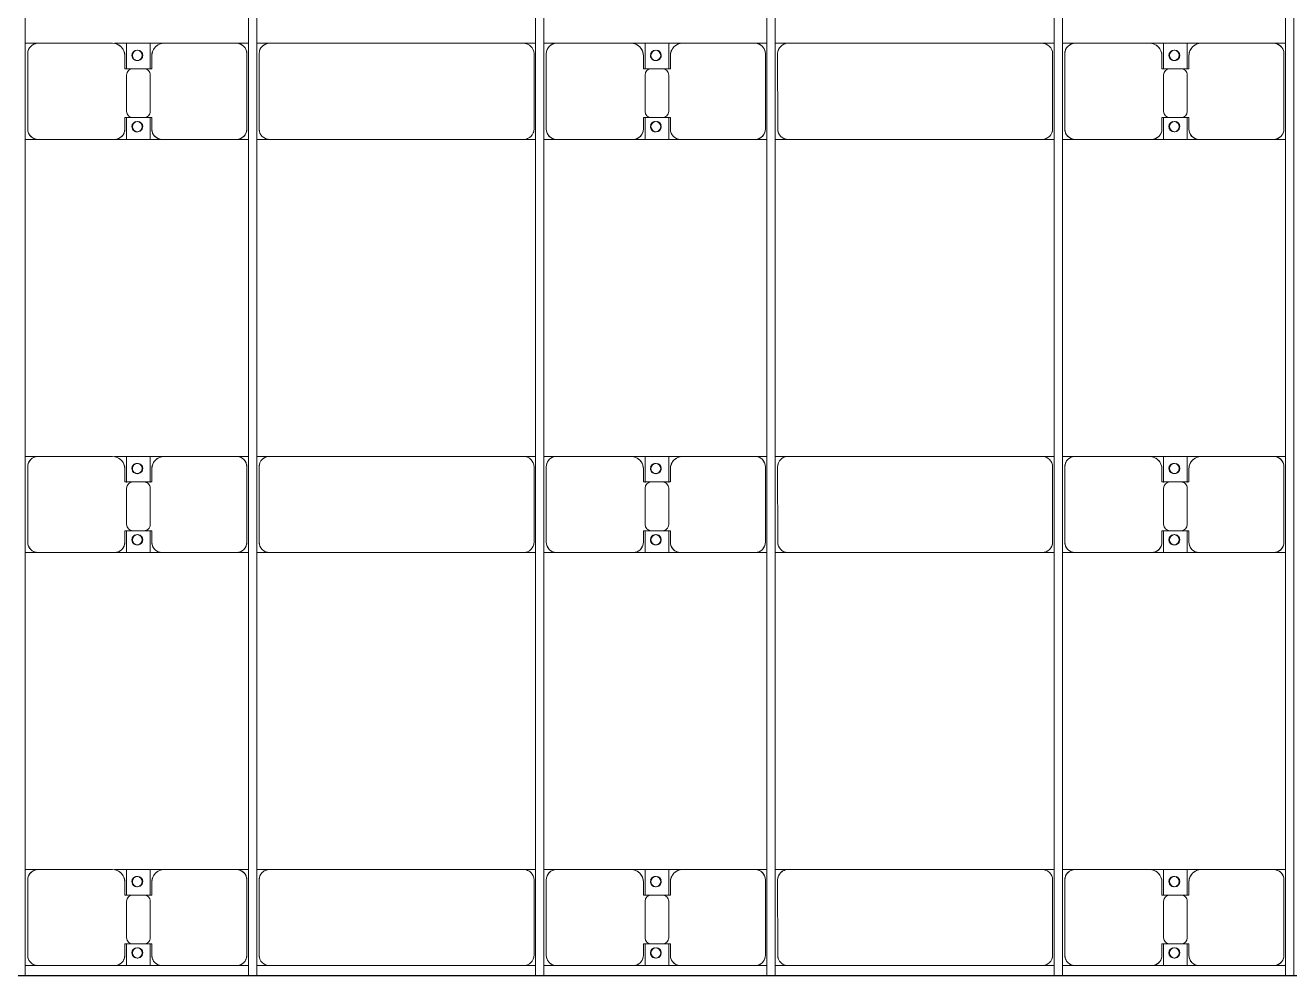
# Model space of a CAD drawing. Header units: millimetres. Extents: x -248177 to 167033, y 156986 to 268923.
# Drawn here: x -190044 to -183923, y 252459 to 257060 of the extents above; entities that cross this region are included whole.
import ezdxf

# ---------------------------------------------------------------- set-up
doc = ezdxf.new("R2010")
doc.units = ezdxf.units.MM
for name, color, linetype, lineweight in [('A-DETL-MBND', 5, 'Continuous', 9), ('A-GENM', 13, 'Continuous', 9), ('S-BEAM', 12, 'Continuous', 9)]:
    doc.layers.add(name, color=color, linetype=linetype, lineweight=lineweight)

# ---------------------------------------------------------------- blocks, each defined once
blk = doc.blocks.new('Dai phao do pin - DẢI PHAO ĐỠ PIN-V2-BỐ TRÍ KHUNG KẾT CẤU BÈ PIN 02')
at = {"layer": 'A-DETL-MBND', "color": 8}
for p, q in [((35847.8, 241.6), (35909.7, 241.6)), ((35847.8, 241.6), (35909.7, 241.6)), ((35859.7, 191.6), (35859.7, -173.4)), ((36269.7, 241.6), (35909.7, 241.6)), ((36280, 241.6), (36452.2, 241.6)), ((36452.2, 241.6), (36280, 241.6)), ((36337.8, 241.6), (36520.3, 241.6)), ((36337.8, 116.2), (36337.8, 241.6)), ((36520.3, 241.6), (36337.8, 241.6)), ((36452.2, 241.6), (36452.2, 116.2)), ((36870.3, 241.6), (36520.3, 241.6)), ((36870.3, 241.6), (36927.8, 241.6)), ((36870.3, 241.6), (36927.8, 241.6)), ((36920.3, -173.4), (36920.3, 191.6)), ((36967.8, 241.6), (37029.7, 241.6)), ((36967.8, 241.6), (37029.7, 241.6)), ((36979.7, 191.6), (36979.7, -173.4)), ((38260.3, 241.6), (37029.7, 241.6)), ((38260.3, 241.6), (38317.8, 241.6)), ((38260.3, 241.6), (38317.8, 241.6)), ((38310.3, -173.4), (38310.3, 191.6)), ((38357.8, 241.6), (38419.7, 241.6)), ((38357.8, 241.6), (38419.7, 241.6)), ((38369.7, 191.6), (38369.7, -173.4)), ((38779.7, 241.6), (38419.7, 241.6)), ((38779.7, 241.6), (38962.2, 241.6)), ((38962.2, 241.6), (38779.7, 241.6)), ((38847.8, 241.6), (39030.3, 241.6)), ((38847.8, 116.2), (38847.8, 241.6)), ((39030.3, 241.6), (38847.8, 241.6)), ((38962.2, 241.6), (38962.2, 116.2)), ((39380.3, 241.6), (39030.3, 241.6)), ((39380.3, 241.6), (39437.8, 241.6)), ((39380.3, 241.6), (39437.8, 241.6)), ((39430.3, -173.4), (39430.3, 191.6)), ((39477.8, 241.6), (39539.7, 241.6)), ((39477.8, 241.6), (39539.7, 241.6)), ((39489.7, 191.6), (39489.7, -173.4)), ((40770.3, 241.6), (39539.7, 241.6)), ((40770.3, 241.6), (40827.8, 241.6)), ((40770.3, 241.6), (40827.8, 241.6)), ((40820.3, -173.4), (40820.3, 191.6)), ((40867.8, 241.6), (40929.7, 241.6)), ((40867.8, 241.6), (40929.7, 241.6)), ((40879.7, 191.6), (40879.7, -173.4)), ((41289.7, 241.6), (40929.7, 241.6)), ((41289.7, 241.6), (41472.2, 241.6)), ((41472.2, 241.6), (41289.7, 241.6)), ((41357.8, 241.6), (41540.3, 241.6)), ((41357.8, 116.2), (41357.8, 241.6)), ((41540.3, 241.6), (41357.8, 241.6)), ((41472.2, 241.6), (41472.2, 116.2)), ((41890.3, 241.6), (41540.3, 241.6)), ((41890.3, 241.6), (41947.8, 241.6)), ((41890.3, 241.6), (41947.8, 241.6)), ((41940.3, -173.4), (41940.3, 191.6)), ((36329.7, 118.2), (36329.7, 181.6)), ((36460.3, 181.6), (36460.3, 118.2)), ((38839.7, 118.2), (38839.7, 181.6)), ((38970.3, 181.6), (38970.3, 118.2)), ((41349.7, 118.2), (41349.7, 181.6)), ((41480.3, 181.6), (41480.3, 118.2)), ((36422.2, 118.2), (36329.7, 118.2)), ((36337.8, 88.2), (36337.8, -88.2)), ((36460.3, 118.2), (36367.8, 118.2)), ((36452.2, -88.2), (36452.2, 88.2)), ((38932.2, 118.2), (38839.7, 118.2)), ((38847.8, 88.2), (38847.8, -88.2)), ((38970.3, 118.2), (38877.8, 118.2)), ((38962.2, -88.2), (38962.2, 88.2)), ((41442.2, 118.2), (41349.7, 118.2)), ((41357.8, 88.2), (41357.8, -88.2)), ((41480.3, 118.2), (41387.8, 118.2)), ((41472.2, -88.2), (41472.2, 88.2)), ((36329.7, -173.4), (36329.7, -118.2)), ((36329.7, -118.2), (36422.2, -118.2)), ((36337.8, -223.4), (36337.8, -116.2)), ((36367.8, -118.2), (36460.3, -118.2)), ((36452.2, -116.2), (36452.2, -223.4)), ((36460.3, -118.2), (36460.3, -173.4)), ((38839.7, -173.4), (38839.7, -118.2)), ((38839.7, -118.2), (38932.2, -118.2)), ((38847.8, -223.4), (38847.8, -116.2)), ((38877.8, -118.2), (38970.3, -118.2)), ((38962.2, -116.2), (38962.2, -223.4)), ((38970.3, -118.2), (38970.3, -173.4)), ((41349.7, -173.4), (41349.7, -118.2)), ((41349.7, -118.2), (41442.2, -118.2)), ((41357.8, -223.4), (41357.8, -116.2)), ((41387.8, -118.2), (41480.3, -118.2)), ((41472.2, -116.2), (41472.2, -223.4)), ((41480.3, -118.2), (41480.3, -173.4)), ((35909.7, -223.4), (35847.8, -223.4)), ((35909.7, -223.4), (35847.8, -223.4)), ((35909.7, -223.4), (36279.7, -223.4)), ((36452.2, -223.4), (36280, -223.4)), ((36280, -223.4), (36452.2, -223.4)), ((36510.3, -223.4), (36337.8, -223.4)), ((36337.8, -223.4), (36510.3, -223.4)), ((36510.3, -223.4), (36870.3, -223.4)), ((36927.8, -223.4), (36870.3, -223.4)), ((36927.8, -223.4), (36870.3, -223.4)), ((37029.7, -223.4), (36967.8, -223.4)), ((37029.7, -223.4), (36967.8, -223.4)), ((37029.7, -223.4), (38260.3, -223.4)), ((38317.8, -223.4), (38260.3, -223.4)), ((38317.8, -223.4), (38260.3, -223.4)), ((38419.7, -223.4), (38357.8, -223.4)), ((38419.7, -223.4), (38357.8, -223.4)), ((38419.7, -223.4), (38789.7, -223.4)), ((38962.2, -223.4), (38789.7, -223.4)), ((38789.7, -223.4), (38962.2, -223.4)), ((39020.3, -223.4), (38847.8, -223.4)), ((38847.8, -223.4), (39020.3, -223.4)), ((39020.3, -223.4), (39380.3, -223.4)), ((39437.8, -223.4), (39380.3, -223.4)), ((39437.8, -223.4), (39380.3, -223.4)), ((39539.7, -223.4), (39477.8, -223.4)), ((39539.7, -223.4), (39477.8, -223.4)), ((39539.7, -223.4), (40770.3, -223.4)), ((40827.8, -223.4), (40770.3, -223.4)), ((40827.8, -223.4), (40770.3, -223.4)), ((40929.7, -223.4), (40867.8, -223.4)), ((40929.7, -223.4), (40867.8, -223.4)), ((40929.7, -223.4), (41299.7, -223.4)), ((41472.2, -223.4), (41299.7, -223.4)), ((41299.7, -223.4), (41472.2, -223.4)), ((41530.3, -223.4), (41357.8, -223.4)), ((41357.8, -223.4), (41530.3, -223.4)), ((41530.3, -223.4), (41890.3, -223.4)), ((41947.8, -223.4), (41890.3, -223.4)), ((41947.8, -223.4), (41890.3, -223.4))]:
    blk.add_line(p, q, dxfattribs=at)
for centre, radius, start, end in [((35909.7, 191.6), 50, 90, 180), ((35909.7, 191.6), 50, 105, 180), ((36269.7, 181.6), 60, 360, 90), ((36269.7, 181.6), 60, 360, 60), ((36388.6, 183.2), 25, 0, 180), ((36388.6, 183.2), 25, 0, 165), ((36391.4, 183.2), 25, 0, 180), ((36391.4, 183.2), 25, 90, 180), ((36391.4, 183.2), 25, 15, 75), ((36520.3, 181.6), 60, 90, 180), ((36520.3, 181.6), 60, 120, 180), ((36870.3, 191.6), 50, 360, 90), ((36870.3, 191.6), 50, 360, 75), ((37029.7, 191.6), 50, 90, 180), ((37029.7, 191.6), 50, 150, 165), ((37029.7, 191.6), 50, 105, 135), ((38260.3, 191.6), 50, 0, 90), ((38260.3, 191.6), 50, 60, 90), ((38260.3, 191.6), 50, 15, 30), ((38419.7, 191.6), 50, 90, 180), ((38419.7, 191.6), 50, 105, 180), ((38779.7, 181.6), 60, 360, 90), ((38779.7, 181.6), 60, 360, 60), ((38898.6, 183.2), 25, 0, 180), ((38898.6, 183.2), 25, 0, 165), ((38901.4, 183.2), 25, 360, 180), ((38901.4, 183.2), 25, 90, 180), ((38901.4, 183.2), 25, 15, 75), ((39030.3, 181.6), 60, 90, 180), ((39030.3, 181.6), 60, 120, 180), ((39380.3, 191.6), 50, 360, 90), ((39380.3, 191.6), 50, 360, 75), ((39539.7, 191.6), 50, 90, 180), ((39539.7, 191.6), 50, 150, 165), ((39539.7, 191.6), 50, 105, 135), ((40770.3, 191.6), 50, 360, 90), ((40770.3, 191.6), 50, 60, 90), ((40770.3, 191.6), 50, 15, 30), ((40929.7, 191.6), 50, 90, 180), ((40929.7, 191.6), 50, 105, 180), ((41289.7, 181.6), 60, 0, 90), ((41289.7, 181.6), 60, 0, 60), ((41408.6, 183.2), 25, 0, 180), ((41408.6, 183.2), 25, 0, 165), ((41411.4, 183.2), 25, 0, 180), ((41411.4, 183.2), 25, 90, 180), ((41411.4, 183.2), 25, 15, 75), ((41540.3, 181.6), 60, 90, 180), ((41540.3, 181.6), 60, 120, 180), ((41890.3, 191.6), 50, 360, 90), ((41890.3, 191.6), 50, 360, 75), ((36388.6, 183.2), 25, 180, 0), ((36391.4, 183.2), 25, 180, 0), ((36391.4, 183.2), 25, 180, 300), ((36388.6, 183.2), 25, 210, 0), ((36391.4, 183.2), 25, 330, 345), ((38898.6, 183.2), 25, 180, 0), ((38901.4, 183.2), 25, 180, 0), ((38901.4, 183.2), 25, 180, 300), ((38898.6, 183.2), 25, 210, 0), ((38901.4, 183.2), 25, 330, 345), ((41408.6, 183.2), 25, 180, 0), ((41411.4, 183.2), 25, 180, 360), ((41411.4, 183.2), 25, 180, 300), ((41408.6, 183.2), 25, 210, 0), ((41411.4, 183.2), 25, 330, 345), ((36367.8, 88.2), 30, 90, 180), ((36422.2, 88.2), 30, 0, 90), ((38877.8, 88.2), 30, 90, 180), ((38932.2, 88.2), 30, 0, 90), ((41387.8, 88.2), 30, 90, 180), ((41442.2, 88.2), 30, 360, 90), ((36367.8, -88.2), 30, 180, 270), ((36422.2, -88.2), 30, 270, 0), ((38877.8, -88.2), 30, 180, 270), ((38932.2, -88.2), 30, 270, 0), ((41387.8, -88.2), 30, 180, 270), ((41442.2, -88.2), 30, 270, 360), ((35909.7, -173.4), 50, 180, 270), ((35909.7, -173.4), 50, 180, 255), ((36279.7, -173.4), 50, 270, 360), ((36279.7, -173.4), 50, 285, 360), ((36388.6, -161.8), 25, 360, 180), ((36388.6, -161.8), 25, 180, 0), ((36388.6, -161.8), 25, 105, 165), ((36388.6, -161.8), 25, 195, 0), ((36391.4, -161.8), 25, 0, 180), ((36391.4, -161.8), 25, 105, 180), ((36391.4, -161.8), 25, 180, 0), ((36391.4, -161.8), 25, 180, 270), ((36388.6, -161.8), 25, 360, 75), ((36391.4, -161.8), 25, 15, 75), ((36391.4, -161.8), 25, 285, 345), ((36510.3, -173.4), 50, 180, 270), ((36510.3, -173.4), 50, 180, 255), ((36870.3, -173.4), 50, 270, 0), ((36870.3, -173.4), 50, 285, 0), ((37029.7, -173.4), 50, 180, 270), ((37029.7, -173.4), 50, 180, 210), ((38260.3, -173.4), 50, 270, 0), ((38260.3, -173.4), 50, 330, 0), ((38419.7, -173.4), 50, 180, 270), ((38419.7, -173.4), 50, 180, 255), ((38789.7, -173.4), 50, 270, 0), ((38789.7, -173.4), 50, 285, 0), ((38898.6, -161.8), 25, 360, 180), ((38898.6, -161.8), 25, 180, 0), ((38898.6, -161.8), 25, 105, 165), ((38898.6, -161.8), 25, 195, 0), ((38901.4, -161.8), 25, 360, 180), ((38901.4, -161.8), 25, 105, 180), ((38901.4, -161.8), 25, 180, 360), ((38901.4, -161.8), 25, 180, 270), ((38898.6, -161.8), 25, 360, 75), ((38901.4, -161.8), 25, 15, 75), ((38901.4, -161.8), 25, 285, 345), ((39020.3, -173.4), 50, 180, 270), ((39020.3, -173.4), 50, 180, 255), ((39380.3, -173.4), 50, 270, 0), ((39380.3, -173.4), 50, 285, 0), ((39539.7, -173.4), 50, 180, 270), ((39539.7, -173.4), 50, 180, 210), ((40770.3, -173.4), 50, 270, 0), ((40770.3, -173.4), 50, 330, 0), ((40929.7, -173.4), 50, 180, 270), ((40929.7, -173.4), 50, 180, 255), ((41299.7, -173.4), 50, 270, 0), ((41299.7, -173.4), 50, 285, 0), ((41408.6, -161.8), 25, 0, 180), ((41408.6, -161.8), 25, 180, 360), ((41408.6, -161.8), 25, 105, 165), ((41408.6, -161.8), 25, 195, 0), ((41411.4, -161.8), 25, 0, 180), ((41411.4, -161.8), 25, 105, 180), ((41411.4, -161.8), 25, 180, 0), ((41411.4, -161.8), 25, 180, 270), ((41408.6, -161.8), 25, 0, 75), ((41411.4, -161.8), 25, 15, 75), ((41411.4, -161.8), 25, 285, 345), ((41530.3, -173.4), 50, 180, 270), ((41530.3, -173.4), 50, 180, 255), ((41890.3, -173.4), 50, 270, 0), ((41890.3, -173.4), 50, 285, 0), ((37029.7, -173.4), 50, 240, 270), ((38260.3, -173.4), 50, 285, 300), ((39539.7, -173.4), 50, 240, 270), ((40770.3, -173.4), 50, 285, 300)]:
    blk.add_arc(centre, radius, start, end, dxfattribs=at)
blk = doc.blocks.new('Dai phao do pin - DẢI PHAO ĐỠ PIN-V3-BỐ TRÍ KHUNG KẾT CẤU BÈ PIN 02')
at = {"layer": 'A-DETL-MBND', "color": 8}
for p, q in [((35847.8, 241.6), (35909.7, 241.6)), ((35847.8, 241.6), (35909.7, 241.6)), ((35859.7, 191.6), (35859.7, -173.4)), ((36269.7, 241.6), (35909.7, 241.6)), ((36279.9, 241.6), (36452.2, 241.6)), ((36452.2, 241.6), (36279.9, 241.6)), ((36337.8, 241.6), (36520.3, 241.6)), ((36337.8, 116.2), (36337.8, 241.6)), ((36520.3, 241.6), (36337.8, 241.6)), ((36452.2, 241.6), (36452.2, 116.2)), ((36870.3, 241.6), (36520.3, 241.6)), ((36870.3, 241.6), (36927.8, 241.6)), ((36870.3, 241.6), (36927.8, 241.6)), ((36920.3, -173.4), (36920.3, 191.6)), ((36967.8, 241.6), (37029.7, 241.6)), ((36967.8, 241.6), (37029.7, 241.6)), ((36979.7, 191.6), (36979.7, -173.4)), ((38260.3, 241.6), (37029.7, 241.6)), ((38260.3, 241.6), (38317.8, 241.6)), ((38260.3, 241.6), (38317.8, 241.6)), ((38310.3, -173.4), (38310.3, 191.6)), ((38357.8, 241.6), (38419.7, 241.6)), ((38357.8, 241.6), (38419.7, 241.6)), ((38369.7, 191.6), (38369.7, -173.4)), ((38779.7, 241.6), (38419.7, 241.6)), ((38779.7, 241.6), (38962.2, 241.6)), ((38962.2, 241.6), (38779.7, 241.6)), ((38847.8, 241.6), (39030.3, 241.6)), ((38847.8, 116.2), (38847.8, 241.6)), ((39030.3, 241.6), (38847.8, 241.6)), ((38962.2, 241.6), (38962.2, 116.2)), ((39380.3, 241.6), (39030.3, 241.6)), ((39380.3, 241.6), (39437.8, 241.6)), ((39380.3, 241.6), (39437.8, 241.6)), ((39430.3, -173.4), (39430.3, 191.6)), ((39477.8, 241.6), (39539.7, 241.6)), ((39477.8, 241.6), (39539.7, 241.6)), ((39489.7, 191.6), (39489.7, -173.4)), ((40770.3, 241.6), (39539.7, 241.6)), ((40770.3, 241.6), (40827.8, 241.6)), ((40770.3, 241.6), (40827.8, 241.6)), ((40820.3, -173.4), (40820.3, 191.6)), ((40867.8, 241.6), (40929.7, 241.6)), ((40867.8, 241.6), (40929.7, 241.6)), ((40879.7, 191.6), (40879.7, -173.4)), ((41289.7, 241.6), (40929.7, 241.6)), ((41289.7, 241.6), (41472.2, 241.6)), ((41472.2, 241.6), (41289.7, 241.6)), ((41357.8, 241.6), (41540.3, 241.6)), ((41357.8, 116.2), (41357.8, 241.6)), ((41540.3, 241.6), (41357.8, 241.6)), ((41472.2, 241.6), (41472.2, 116.2)), ((41890.3, 241.6), (41540.3, 241.6)), ((41890.3, 241.6), (41947.8, 241.6)), ((41890.3, 241.6), (41947.8, 241.6)), ((41940.3, -173.4), (41940.3, 191.6)), ((36329.7, 118.2), (36329.7, 181.6)), ((36460.3, 181.6), (36460.3, 118.2)), ((38839.7, 118.2), (38839.7, 181.6)), ((38970.3, 181.6), (38970.3, 118.2)), ((41349.7, 118.2), (41349.7, 181.6)), ((41480.3, 181.6), (41480.3, 118.2)), ((36422.2, 118.2), (36329.7, 118.2)), ((36337.8, 88.2), (36337.8, -88.2)), ((36460.3, 118.2), (36367.8, 118.2)), ((36452.2, -88.2), (36452.2, 88.2)), ((38932.2, 118.2), (38839.7, 118.2)), ((38847.8, 88.2), (38847.8, -88.2)), ((38970.3, 118.2), (38877.8, 118.2)), ((38962.2, -88.2), (38962.2, 88.2)), ((41442.2, 118.2), (41349.7, 118.2)), ((41357.8, 88.2), (41357.8, -88.2)), ((41480.3, 118.2), (41387.8, 118.2)), ((41472.2, -88.2), (41472.2, 88.2)), ((36329.7, -173.4), (36329.7, -118.2)), ((36329.7, -118.2), (36422.2, -118.2)), ((36337.8, -223.4), (36337.8, -116.2)), ((36367.8, -118.2), (36460.3, -118.2)), ((36452.2, -116.2), (36452.2, -223.4)), ((36460.3, -118.2), (36460.3, -173.4)), ((38839.7, -173.4), (38839.7, -118.2)), ((38839.7, -118.2), (38932.2, -118.2)), ((38847.8, -223.4), (38847.8, -116.2)), ((38877.8, -118.2), (38970.3, -118.2)), ((38962.2, -116.2), (38962.2, -223.4)), ((38970.3, -118.2), (38970.3, -173.4)), ((41349.7, -173.4), (41349.7, -118.2)), ((41349.7, -118.2), (41442.2, -118.2)), ((41357.8, -223.4), (41357.8, -116.2)), ((41387.8, -118.2), (41480.3, -118.2)), ((41472.2, -116.2), (41472.2, -223.4)), ((41480.3, -118.2), (41480.3, -173.4)), ((35909.7, -223.4), (35847.8, -223.4)), ((35909.7, -223.4), (35847.8, -223.4)), ((35909.7, -223.4), (36279.7, -223.4)), ((36452.2, -223.4), (36279.9, -223.4)), ((36279.9, -223.4), (36452.2, -223.4)), ((36510.3, -223.4), (36337.8, -223.4)), ((36337.8, -223.4), (36510.3, -223.4)), ((36510.3, -223.4), (36870.3, -223.4)), ((36927.8, -223.4), (36870.3, -223.4)), ((36927.8, -223.4), (36870.3, -223.4)), ((37029.7, -223.4), (36967.8, -223.4)), ((37029.7, -223.4), (36967.8, -223.4)), ((37029.7, -223.4), (38260.3, -223.4)), ((38317.8, -223.4), (38260.3, -223.4)), ((38317.8, -223.4), (38260.3, -223.4)), ((38419.7, -223.4), (38357.8, -223.4)), ((38419.7, -223.4), (38357.8, -223.4)), ((38419.7, -223.4), (38789.7, -223.4)), ((38962.2, -223.4), (38789.7, -223.4)), ((38789.7, -223.4), (38962.2, -223.4)), ((39020.3, -223.4), (38847.8, -223.4)), ((38847.8, -223.4), (39020.3, -223.4)), ((39020.3, -223.4), (39380.3, -223.4)), ((39437.8, -223.4), (39380.3, -223.4)), ((39437.8, -223.4), (39380.3, -223.4)), ((39539.7, -223.4), (39477.8, -223.4)), ((39539.7, -223.4), (39477.8, -223.4)), ((39539.7, -223.4), (40770.3, -223.4)), ((40827.8, -223.4), (40770.3, -223.4)), ((40827.8, -223.4), (40770.3, -223.4)), ((40929.7, -223.4), (40867.8, -223.4)), ((40929.7, -223.4), (40867.8, -223.4)), ((40929.7, -223.4), (41299.7, -223.4)), ((41472.2, -223.4), (41299.7, -223.4)), ((41299.7, -223.4), (41472.2, -223.4)), ((41530.3, -223.4), (41357.8, -223.4)), ((41357.8, -223.4), (41530.3, -223.4)), ((41530.3, -223.4), (41890.3, -223.4)), ((41947.8, -223.4), (41890.3, -223.4)), ((41947.8, -223.4), (41890.3, -223.4))]:
    blk.add_line(p, q, dxfattribs=at)
for centre, radius, start, end in [((35909.7, 191.6), 50, 90, 180), ((35909.7, 191.6), 50, 105, 180), ((36269.7, 181.6), 60, 360, 90), ((36269.7, 181.6), 60, 360, 60), ((36388.6, 183.2), 25, 0, 180), ((36388.6, 183.2), 25, 0, 165), ((36391.4, 183.2), 25, 0, 180), ((36391.4, 183.2), 25, 90, 180), ((36391.4, 183.2), 25, 15, 75), ((36520.3, 181.6), 60, 90, 180), ((36520.3, 181.6), 60, 120, 180), ((36870.3, 191.6), 50, 360, 90), ((36870.3, 191.6), 50, 360, 75), ((37029.7, 191.6), 50, 90, 180), ((37029.7, 191.6), 50, 150, 180), ((37029.7, 191.6), 50, 105, 135), ((38260.3, 191.6), 50, 0, 90), ((38260.3, 191.6), 50, 60, 90), ((38260.3, 191.6), 50, 15, 30), ((38419.7, 191.6), 50, 90, 180), ((38419.7, 191.6), 50, 105, 180), ((38779.7, 181.6), 60, 360, 90), ((38779.7, 181.6), 60, 360, 60), ((38898.6, 183.2), 25, 0, 180), ((38898.6, 183.2), 25, 0, 165), ((38901.4, 183.2), 25, 360, 180), ((38901.4, 183.2), 25, 90, 180), ((38901.4, 183.2), 25, 15, 75), ((39030.3, 181.6), 60, 90, 180), ((39030.3, 181.6), 60, 120, 180), ((39380.3, 191.6), 50, 360, 90), ((39380.3, 191.6), 50, 360, 75), ((39539.7, 191.6), 50, 90, 180), ((39539.7, 191.6), 50, 150, 180), ((39539.7, 191.6), 50, 105, 135), ((40770.3, 191.6), 50, 360, 90), ((40770.3, 191.6), 50, 60, 90), ((40770.3, 191.6), 50, 15, 30), ((40929.7, 191.6), 50, 90, 180), ((40929.7, 191.6), 50, 105, 180), ((41289.7, 181.6), 60, 0, 90), ((41289.7, 181.6), 60, 0, 60), ((41408.6, 183.2), 25, 0, 180), ((41408.6, 183.2), 25, 0, 165), ((41411.4, 183.2), 25, 0, 180), ((41411.4, 183.2), 25, 90, 180), ((41411.4, 183.2), 25, 15, 75), ((41540.3, 181.6), 60, 90, 180), ((41540.3, 181.6), 60, 120, 180), ((41890.3, 191.6), 50, 360, 90), ((41890.3, 191.6), 50, 360, 75), ((36388.6, 183.2), 25, 180, 0), ((36391.4, 183.2), 25, 180, 0), ((36391.4, 183.2), 25, 180, 300), ((36388.6, 183.2), 25, 210, 0), ((36391.4, 183.2), 25, 330, 345), ((38898.6, 183.2), 25, 180, 0), ((38901.4, 183.2), 25, 180, 0), ((38901.4, 183.2), 25, 180, 300), ((38898.6, 183.2), 25, 210, 0), ((38901.4, 183.2), 25, 330, 345), ((41408.6, 183.2), 25, 180, 0), ((41411.4, 183.2), 25, 180, 360), ((41411.4, 183.2), 25, 180, 300), ((41408.6, 183.2), 25, 210, 0), ((41411.4, 183.2), 25, 330, 345), ((36367.8, 88.2), 30, 90, 180), ((36422.2, 88.2), 30, 0, 90), ((38877.8, 88.2), 30, 90, 180), ((38932.2, 88.2), 30, 0, 90), ((41387.8, 88.2), 30, 90, 180), ((41442.2, 88.2), 30, 360, 90), ((36367.8, -88.2), 30, 180, 270), ((36422.2, -88.2), 30, 270, 0), ((38877.8, -88.2), 30, 180, 270), ((38932.2, -88.2), 30, 270, 0), ((41387.8, -88.2), 30, 180, 270), ((41442.2, -88.2), 30, 270, 360), ((35909.7, -173.4), 50, 180, 270), ((35909.7, -173.4), 50, 180, 255), ((36279.7, -173.4), 50, 270, 360), ((36279.7, -173.4), 50, 285, 360), ((36388.6, -161.8), 25, 360, 180), ((36388.6, -161.8), 25, 180, 0), ((36388.6, -161.8), 25, 105, 165), ((36388.6, -161.8), 25, 195, 0), ((36391.4, -161.8), 25, 0, 180), ((36391.4, -161.8), 25, 105, 180), ((36391.4, -161.8), 25, 180, 0), ((36391.4, -161.8), 25, 180, 270), ((36388.6, -161.8), 25, 360, 75), ((36391.4, -161.8), 25, 15, 75), ((36391.4, -161.8), 25, 285, 345), ((36510.3, -173.4), 50, 180, 270), ((36510.3, -173.4), 50, 180, 255), ((36870.3, -173.4), 50, 270, 0), ((36870.3, -173.4), 50, 285, 0), ((37029.7, -173.4), 50, 180, 270), ((37029.7, -173.4), 50, 180, 210), ((38260.3, -173.4), 50, 270, 0), ((38260.3, -173.4), 50, 330, 0), ((38419.7, -173.4), 50, 180, 270), ((38419.7, -173.4), 50, 180, 255), ((38789.7, -173.4), 50, 270, 0), ((38789.7, -173.4), 50, 285, 0), ((38898.6, -161.8), 25, 360, 180), ((38898.6, -161.8), 25, 180, 0), ((38898.6, -161.8), 25, 105, 165), ((38898.6, -161.8), 25, 195, 0), ((38901.4, -161.8), 25, 360, 180), ((38901.4, -161.8), 25, 105, 180), ((38901.4, -161.8), 25, 180, 360), ((38901.4, -161.8), 25, 180, 270), ((38898.6, -161.8), 25, 360, 75), ((38901.4, -161.8), 25, 15, 75), ((38901.4, -161.8), 25, 285, 345), ((39020.3, -173.4), 50, 180, 270), ((39020.3, -173.4), 50, 180, 255), ((39380.3, -173.4), 50, 270, 0), ((39380.3, -173.4), 50, 285, 0), ((39539.7, -173.4), 50, 180, 270), ((39539.7, -173.4), 50, 180, 210), ((40770.3, -173.4), 50, 270, 0), ((40770.3, -173.4), 50, 330, 0), ((40929.7, -173.4), 50, 180, 270), ((40929.7, -173.4), 50, 180, 255), ((41299.7, -173.4), 50, 270, 0), ((41299.7, -173.4), 50, 285, 0), ((41408.6, -161.8), 25, 0, 180), ((41408.6, -161.8), 25, 180, 360), ((41408.6, -161.8), 25, 105, 165), ((41408.6, -161.8), 25, 195, 0), ((41411.4, -161.8), 25, 0, 180), ((41411.4, -161.8), 25, 105, 180), ((41411.4, -161.8), 25, 180, 0), ((41411.4, -161.8), 25, 180, 270), ((41408.6, -161.8), 25, 0, 75), ((41411.4, -161.8), 25, 15, 75), ((41411.4, -161.8), 25, 285, 345), ((41530.3, -173.4), 50, 180, 270), ((41530.3, -173.4), 50, 180, 255), ((41890.3, -173.4), 50, 270, 0), ((41890.3, -173.4), 50, 285, 0), ((37029.7, -173.4), 50, 240, 270), ((38260.3, -173.4), 50, 285, 300), ((39539.7, -173.4), 50, 240, 270), ((40770.3, -173.4), 50, 285, 300)]:
    blk.add_arc(centre, radius, start, end, dxfattribs=at)
blk = doc.blocks.new('Dai phao do pin - DẢI PHAO ĐỠ PIN-V4-BỐ TRÍ KHUNG KẾT CẤU BÈ PIN 02')
at = {"layer": 'A-DETL-MBND', "color": 8}
for p, q in [((35847.8, 241.6), (35909.7, 241.6)), ((35847.8, 241.6), (35909.7, 241.6)), ((35859.7, 191.6), (35859.7, -173.4)), ((36269.7, 241.6), (35909.7, 241.6)), ((36279.9, 241.6), (36452.2, 241.6)), ((36452.2, 241.6), (36279.9, 241.6)), ((36337.8, 241.6), (36520.3, 241.6)), ((36337.8, 116.2), (36337.8, 241.6)), ((36520.3, 241.6), (36337.8, 241.6)), ((36452.2, 241.6), (36452.2, 116.2)), ((36870.3, 241.6), (36520.3, 241.6)), ((36870.3, 241.6), (36927.8, 241.6)), ((36870.3, 241.6), (36927.8, 241.6)), ((36920.3, -173.4), (36920.3, 191.6)), ((36967.8, 241.6), (37029.7, 241.6)), ((36967.8, 241.6), (37029.7, 241.6)), ((36979.7, 191.6), (36979.7, -173.4)), ((38260.3, 241.6), (37029.7, 241.6)), ((38260.3, 241.6), (38317.8, 241.6)), ((38260.3, 241.6), (38317.8, 241.6)), ((38310.3, -173.4), (38310.3, 191.6)), ((38357.8, 241.6), (38419.7, 241.6)), ((38357.8, 241.6), (38419.7, 241.6)), ((38369.7, 191.6), (38369.7, -173.4)), ((38779.7, 241.6), (38419.7, 241.6)), ((38779.7, 241.6), (38962.2, 241.6)), ((38962.2, 241.6), (38779.7, 241.6)), ((38847.8, 241.6), (39030.3, 241.6)), ((38847.8, 116.2), (38847.8, 241.6)), ((39030.3, 241.6), (38847.8, 241.6)), ((38962.2, 241.6), (38962.2, 116.2)), ((39380.3, 241.6), (39030.3, 241.6)), ((39380.3, 241.6), (39437.8, 241.6)), ((39380.3, 241.6), (39437.8, 241.6)), ((39430.3, -173.4), (39430.3, 191.6)), ((39477.8, 241.6), (39539.7, 241.6)), ((39477.8, 241.6), (39539.7, 241.6)), ((39489.7, 191.6), (39489.7, -173.4)), ((40770.3, 241.6), (39539.7, 241.6)), ((40770.3, 241.6), (40827.8, 241.6)), ((40770.3, 241.6), (40827.8, 241.6)), ((40820.3, -173.4), (40820.3, 191.6)), ((40867.8, 241.6), (40929.7, 241.6)), ((40867.8, 241.6), (40929.7, 241.6)), ((40879.7, 191.6), (40879.7, -173.4)), ((41289.7, 241.6), (40929.7, 241.6)), ((41289.7, 241.6), (41472.2, 241.6)), ((41472.2, 241.6), (41289.7, 241.6)), ((41357.8, 241.6), (41540.3, 241.6)), ((41357.8, 116.2), (41357.8, 241.6)), ((41540.3, 241.6), (41357.8, 241.6)), ((41472.2, 241.6), (41472.2, 116.2)), ((41890.3, 241.6), (41540.3, 241.6)), ((41890.3, 241.6), (41947.8, 241.6)), ((41890.3, 241.6), (41947.8, 241.6)), ((41940.3, -173.4), (41940.3, 191.6)), ((36329.7, 118.2), (36329.7, 181.6)), ((36460.3, 181.6), (36460.3, 118.2)), ((38839.7, 118.2), (38839.7, 181.6)), ((38970.3, 181.6), (38970.3, 118.2)), ((41349.7, 118.2), (41349.7, 181.6)), ((41480.3, 181.6), (41480.3, 118.2)), ((36422.2, 118.2), (36329.7, 118.2)), ((36337.8, 88.2), (36337.8, -88.2)), ((36460.3, 118.2), (36367.8, 118.2)), ((36452.2, -88.2), (36452.2, 88.2)), ((38932.2, 118.2), (38839.7, 118.2)), ((38847.8, 88.2), (38847.8, -88.2)), ((38970.3, 118.2), (38877.8, 118.2)), ((38962.2, -88.2), (38962.2, 88.2)), ((41442.2, 118.2), (41349.7, 118.2)), ((41357.8, 88.2), (41357.8, -88.2)), ((41480.3, 118.2), (41387.8, 118.2)), ((41472.2, -88.2), (41472.2, 88.2)), ((36329.7, -173.4), (36329.7, -118.2)), ((36329.7, -118.2), (36422.2, -118.2)), ((36337.8, -223.4), (36337.8, -116.2)), ((36367.8, -118.2), (36460.3, -118.2)), ((36452.2, -116.2), (36452.2, -223.4)), ((36460.3, -118.2), (36460.3, -173.4)), ((38839.7, -173.4), (38839.7, -118.2)), ((38839.7, -118.2), (38932.2, -118.2)), ((38847.8, -223.4), (38847.8, -116.2)), ((38877.8, -118.2), (38970.3, -118.2)), ((38962.2, -116.2), (38962.2, -223.4)), ((38970.3, -118.2), (38970.3, -173.4)), ((41349.7, -173.4), (41349.7, -118.2)), ((41349.7, -118.2), (41442.2, -118.2)), ((41357.8, -223.4), (41357.8, -116.2)), ((41387.8, -118.2), (41480.3, -118.2)), ((41472.2, -116.2), (41472.2, -223.4)), ((41480.3, -118.2), (41480.3, -173.4)), ((35909.7, -223.4), (35847.8, -223.4)), ((35909.7, -223.4), (35847.8, -223.4)), ((35909.7, -223.4), (36279.7, -223.4)), ((36452.2, -223.4), (36279.9, -223.4)), ((36279.9, -223.4), (36452.2, -223.4)), ((36510.3, -223.4), (36337.8, -223.4)), ((36337.8, -223.4), (36510.3, -223.4)), ((36510.3, -223.4), (36870.3, -223.4)), ((36927.8, -223.4), (36870.3, -223.4)), ((36927.8, -223.4), (36870.3, -223.4)), ((37029.7, -223.4), (36967.8, -223.4)), ((37029.7, -223.4), (36967.8, -223.4)), ((37029.7, -223.4), (38260.3, -223.4)), ((38317.8, -223.4), (38260.3, -223.4)), ((38317.8, -223.4), (38260.3, -223.4)), ((38419.7, -223.4), (38357.8, -223.4)), ((38419.7, -223.4), (38357.8, -223.4)), ((38419.7, -223.4), (38789.7, -223.4)), ((38962.2, -223.4), (38789.7, -223.4)), ((38789.7, -223.4), (38962.2, -223.4)), ((39020.3, -223.4), (38847.8, -223.4)), ((38847.8, -223.4), (39020.3, -223.4)), ((39020.3, -223.4), (39380.3, -223.4)), ((39437.8, -223.4), (39380.3, -223.4)), ((39437.8, -223.4), (39380.3, -223.4)), ((39539.7, -223.4), (39477.8, -223.4)), ((39539.7, -223.4), (39477.8, -223.4)), ((39539.7, -223.4), (40770.3, -223.4)), ((40827.8, -223.4), (40770.3, -223.4)), ((40827.8, -223.4), (40770.3, -223.4)), ((40929.7, -223.4), (40867.8, -223.4)), ((40929.7, -223.4), (40867.8, -223.4)), ((40929.7, -223.4), (41299.7, -223.4)), ((41472.2, -223.4), (41299.7, -223.4)), ((41299.7, -223.4), (41472.2, -223.4)), ((41530.3, -223.4), (41357.8, -223.4)), ((41357.8, -223.4), (41530.3, -223.4)), ((41530.3, -223.4), (41890.3, -223.4)), ((41947.8, -223.4), (41890.3, -223.4)), ((41947.8, -223.4), (41890.3, -223.4))]:
    blk.add_line(p, q, dxfattribs=at)
for centre, radius, start, end in [((35909.7, 191.6), 50, 90, 180), ((35909.7, 191.6), 50, 105, 180), ((36269.7, 181.6), 60, 360, 90), ((36269.7, 181.6), 60, 360, 60), ((36388.6, 183.2), 25, 0, 180), ((36388.6, 183.2), 25, 0, 165), ((36391.4, 183.2), 25, 0, 180), ((36391.4, 183.2), 25, 90, 180), ((36391.4, 183.2), 25, 15, 75), ((36520.3, 181.6), 60, 90, 180), ((36520.3, 181.6), 60, 120, 180), ((36870.3, 191.6), 50, 360, 90), ((36870.3, 191.6), 50, 360, 75), ((37029.7, 191.6), 50, 90, 180), ((37029.7, 191.6), 50, 150, 180), ((37029.7, 191.6), 50, 105, 135), ((38260.3, 191.6), 50, 0, 90), ((38260.3, 191.6), 50, 60, 90), ((38260.3, 191.6), 50, 15, 30), ((38419.7, 191.6), 50, 90, 180), ((38419.7, 191.6), 50, 105, 180), ((38779.7, 181.6), 60, 360, 90), ((38779.7, 181.6), 60, 360, 60), ((38898.6, 183.2), 25, 0, 180), ((38898.6, 183.2), 25, 0, 165), ((38901.4, 183.2), 25, 360, 180), ((38901.4, 183.2), 25, 90, 180), ((38901.4, 183.2), 25, 15, 75), ((39030.3, 181.6), 60, 90, 180), ((39030.3, 181.6), 60, 120, 180), ((39380.3, 191.6), 50, 360, 90), ((39380.3, 191.6), 50, 360, 75), ((39539.7, 191.6), 50, 90, 180), ((39539.7, 191.6), 50, 150, 180), ((39539.7, 191.6), 50, 105, 135), ((40770.3, 191.6), 50, 360, 90), ((40770.3, 191.6), 50, 60, 90), ((40770.3, 191.6), 50, 15, 30), ((40929.7, 191.6), 50, 90, 180), ((40929.7, 191.6), 50, 105, 180), ((41289.7, 181.6), 60, 0, 90), ((41289.7, 181.6), 60, 0, 60), ((41408.6, 183.2), 25, 0, 180), ((41408.6, 183.2), 25, 0, 165), ((41411.4, 183.2), 25, 0, 180), ((41411.4, 183.2), 25, 90, 180), ((41411.4, 183.2), 25, 15, 75), ((41540.3, 181.6), 60, 90, 180), ((41540.3, 181.6), 60, 120, 180), ((41890.3, 191.6), 50, 360, 90), ((41890.3, 191.6), 50, 360, 75), ((36388.6, 183.2), 25, 180, 0), ((36391.4, 183.2), 25, 180, 0), ((36391.4, 183.2), 25, 180, 300), ((36388.6, 183.2), 25, 210, 0), ((36391.4, 183.2), 25, 330, 345), ((38898.6, 183.2), 25, 180, 0), ((38901.4, 183.2), 25, 180, 0), ((38901.4, 183.2), 25, 180, 300), ((38898.6, 183.2), 25, 210, 0), ((38901.4, 183.2), 25, 330, 345), ((41408.6, 183.2), 25, 180, 0), ((41411.4, 183.2), 25, 180, 360), ((41411.4, 183.2), 25, 180, 300), ((41408.6, 183.2), 25, 210, 0), ((41411.4, 183.2), 25, 330, 345), ((36367.8, 88.2), 30, 90, 180), ((36422.2, 88.2), 30, 0, 90), ((38877.8, 88.2), 30, 90, 180), ((38932.2, 88.2), 30, 0, 90), ((41387.8, 88.2), 30, 90, 180), ((41442.2, 88.2), 30, 360, 90), ((36367.8, -88.2), 30, 180, 270), ((36422.2, -88.2), 30, 270, 0), ((38877.8, -88.2), 30, 180, 270), ((38932.2, -88.2), 30, 270, 0), ((41387.8, -88.2), 30, 180, 270), ((41442.2, -88.2), 30, 270, 360), ((35909.7, -173.4), 50, 180, 270), ((35909.7, -173.4), 50, 180, 255), ((36279.7, -173.4), 50, 270, 360), ((36279.7, -173.4), 50, 285, 360), ((36388.6, -161.8), 25, 360, 180), ((36388.6, -161.8), 25, 180, 0), ((36388.6, -161.8), 25, 105, 165), ((36388.6, -161.8), 25, 195, 0), ((36391.4, -161.8), 25, 0, 180), ((36391.4, -161.8), 25, 105, 180), ((36391.4, -161.8), 25, 180, 0), ((36391.4, -161.8), 25, 180, 270), ((36388.6, -161.8), 25, 360, 75), ((36391.4, -161.8), 25, 15, 75), ((36391.4, -161.8), 25, 285, 345), ((36510.3, -173.4), 50, 180, 270), ((36510.3, -173.4), 50, 180, 255), ((36870.3, -173.4), 50, 270, 0), ((36870.3, -173.4), 50, 285, 0), ((37029.7, -173.4), 50, 180, 270), ((37029.7, -173.4), 50, 180, 210), ((38260.3, -173.4), 50, 270, 0), ((38260.3, -173.4), 50, 330, 0), ((38419.7, -173.4), 50, 180, 270), ((38419.7, -173.4), 50, 180, 255), ((38789.7, -173.4), 50, 270, 0), ((38789.7, -173.4), 50, 285, 0), ((38898.6, -161.8), 25, 360, 180), ((38898.6, -161.8), 25, 180, 0), ((38898.6, -161.8), 25, 105, 165), ((38898.6, -161.8), 25, 195, 0), ((38901.4, -161.8), 25, 360, 180), ((38901.4, -161.8), 25, 105, 180), ((38901.4, -161.8), 25, 180, 360), ((38901.4, -161.8), 25, 180, 270), ((38898.6, -161.8), 25, 360, 75), ((38901.4, -161.8), 25, 15, 75), ((38901.4, -161.8), 25, 285, 345), ((39020.3, -173.4), 50, 180, 270), ((39020.3, -173.4), 50, 180, 255), ((39380.3, -173.4), 50, 270, 0), ((39380.3, -173.4), 50, 285, 0), ((39539.7, -173.4), 50, 180, 270), ((39539.7, -173.4), 50, 180, 210), ((40770.3, -173.4), 50, 270, 0), ((40770.3, -173.4), 50, 330, 0), ((40929.7, -173.4), 50, 180, 270), ((40929.7, -173.4), 50, 180, 255), ((41299.7, -173.4), 50, 270, 0), ((41299.7, -173.4), 50, 285, 0), ((41408.6, -161.8), 25, 0, 180), ((41408.6, -161.8), 25, 180, 360), ((41408.6, -161.8), 25, 105, 165), ((41408.6, -161.8), 25, 195, 0), ((41411.4, -161.8), 25, 0, 180), ((41411.4, -161.8), 25, 105, 180), ((41411.4, -161.8), 25, 180, 0), ((41411.4, -161.8), 25, 180, 270), ((41408.6, -161.8), 25, 0, 75), ((41411.4, -161.8), 25, 15, 75), ((41411.4, -161.8), 25, 285, 345), ((41530.3, -173.4), 50, 180, 270), ((41530.3, -173.4), 50, 180, 255), ((41890.3, -173.4), 50, 270, 0), ((41890.3, -173.4), 50, 285, 0), ((37029.7, -173.4), 50, 240, 270), ((38260.3, -173.4), 50, 285, 300), ((39539.7, -173.4), 50, 240, 270), ((40770.3, -173.4), 50, 285, 300)]:
    blk.add_arc(centre, radius, start, end, dxfattribs=at)
blk = doc.blocks.new('Dầm C52 - Dầm C52-24593-BỐ TRÍ KHUNG KẾT CẤU BÈ PIN 02')
at = {"layer": 'S-BEAM', "color": 1}
for p, q in [((39861.8, 20), (45821.8, 20)), ((45821.8, -20), (39861.8, -20))]:
    blk.add_line(p, q, dxfattribs=at)
blk = doc.blocks.new('Dầm C52 - Hộp 40x60-25239-BỐ TRÍ KHUNG KẾT CẤU BÈ PIN 02')
at = {"layer": 'S-BEAM', "color": 3, "lineweight": 25}
blk.add_line((-146407.2, 20), (146407.2, 20), dxfattribs=at)
blk = doc.blocks.new('HOBANMONG_BEPIN 2_rvt-1-BỐ TRÍ KHUNG KẾT CẤU BÈ PIN 02')
at = {"layer": 'A-GENM', "lineweight": 9, "rotation": 0.0007586094741477002}
for name, p in [('Dai phao do pin - DẢI PHAO ĐỠ PIN-V2-BỐ TRÍ KHUNG KẾT CẤU BÈ PIN 02', (-225891.3, 256731)), ('Dai phao do pin - DẢI PHAO ĐỠ PIN-V3-BỐ TRÍ KHUNG KẾT CẤU BÈ PIN 02', (-225891.3, 254731)), ('Dai phao do pin - DẢI PHAO ĐỠ PIN-V4-BỐ TRÍ KHUNG KẾT CẤU BÈ PIN 02', (-225891.3, 252731))]:
    blk.add_blockref(name, p, dxfattribs=at)
at = {"layer": 'S-BEAM', "lineweight": 9}
for name, p, rotation in [('Dầm C52 - Dầm C52-24593-BỐ TRÍ KHUNG KẾT CẤU BÈ PIN 02', (-190062.9, 212598), 90.00075860989138), ('Dầm C52 - Dầm C52-24593-BỐ TRÍ KHUNG KẾT CẤU BÈ PIN 02', (-188942.9, 212598), 90.00075860989138), ('Dầm C52 - Dầm C52-24593-BỐ TRÍ KHUNG KẾT CẤU BÈ PIN 02', (-187552.9, 212598), 90.00075860989138), ('Dầm C52 - Dầm C52-24593-BỐ TRÍ KHUNG KẾT CẤU BÈ PIN 02', (-186432.9, 212598), 90.00075860989138), ('Dầm C52 - Dầm C52-24593-BỐ TRÍ KHUNG KẾT CẤU BÈ PIN 02', (-185042.9, 212598), 90.00075860989138), ('Dầm C52 - Dầm C52-24593-BỐ TRÍ KHUNG KẾT CẤU BÈ PIN 02', (-183922.9, 212598), 90.00075860989138), ('Dầm C52 - Hộp 40x60-25239-BỐ TRÍ KHUNG KẾT CẤU BÈ PIN 02', (-83316.2, 252441.2), 0.0007586094741477002)]:
    blk.add_blockref(name, p, dxfattribs=dict(at, rotation=rotation))

msp = doc.modelspace()

# ---------------------------------------------------------------- block references
at = {"lineweight": 5}
msp.add_blockref('HOBANMONG_BEPIN 2_rvt-1-BỐ TRÍ KHUNG KẾT CẤU BÈ PIN 02', (0, 0), dxfattribs=at)

doc.saveas('drawing.dxf')
